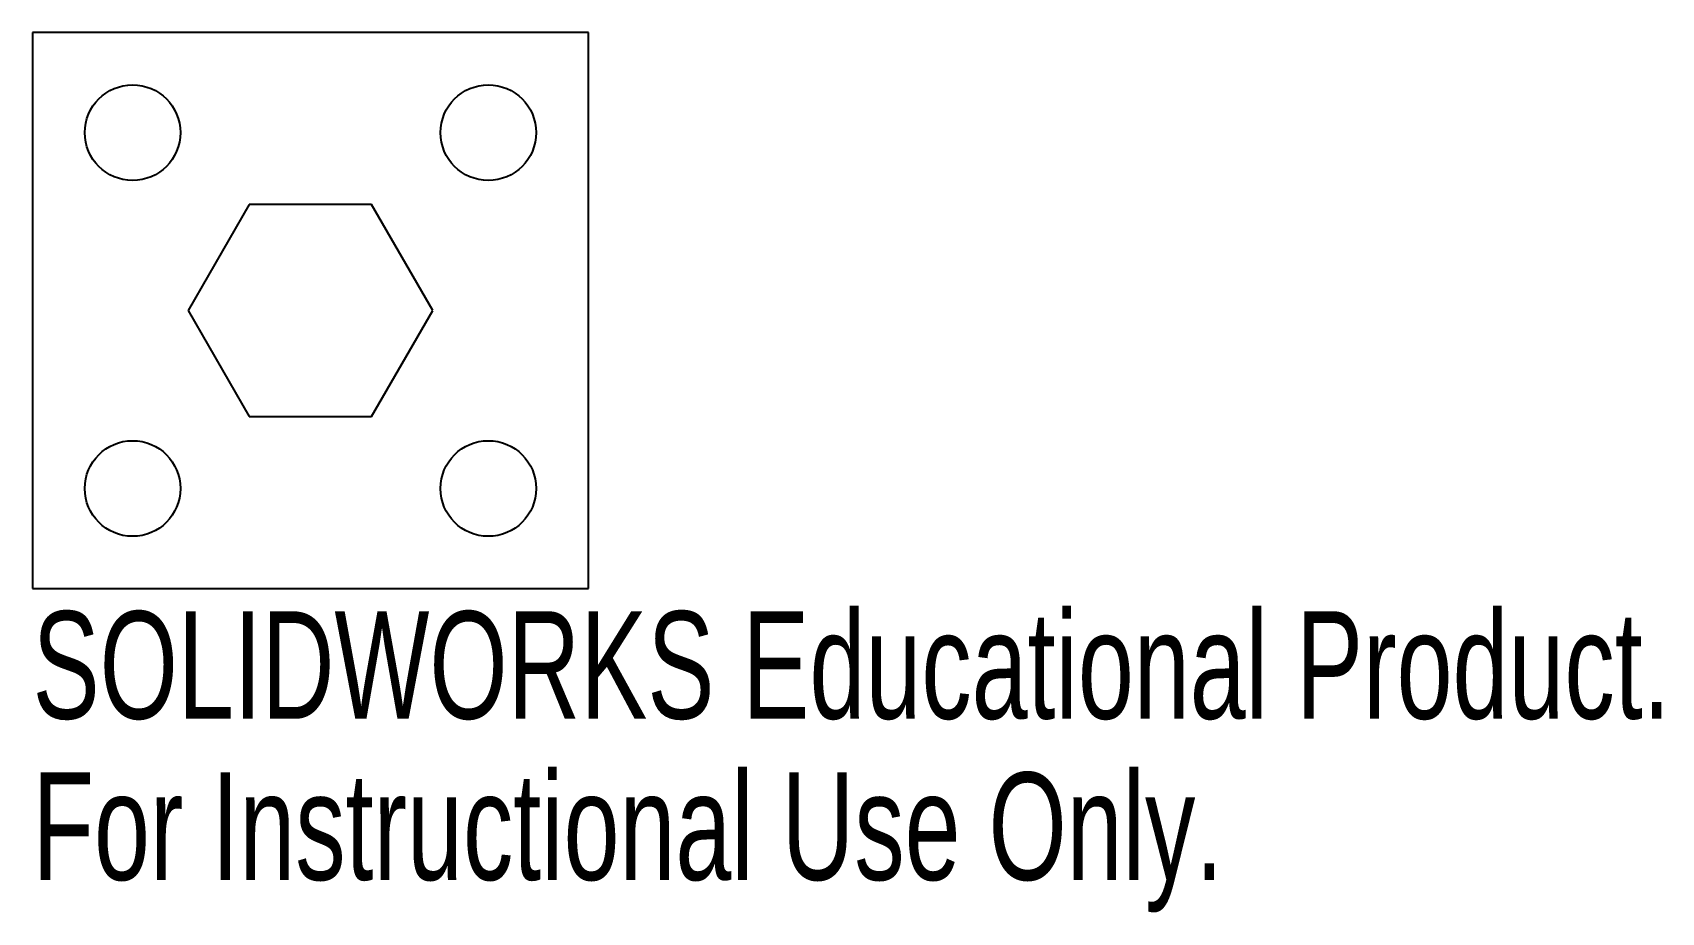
# Model space of a CAD drawing. Header units: millimetres. Extents: x -12.5 to 60.8, y -27.1 to 12.5.
import ezdxf

# ---------------------------------------------------------------- set-up
doc = ezdxf.new("R2010")
doc.units = ezdxf.units.MM
doc.styles.add('SLDTEXTSTYLE0', font='TXT', dxfattribs={"width": 0.7})

msp = doc.modelspace()

# ---------------------------------------------------------------- linework, layer by layer
at = {"color": 7, "linetype": 'Continuous', "lineweight": 25}
for p, q in [((12.5, 12.5), (-12.5, 12.5)), ((-12.5, 12.5), (-12.5, -12.5)), ((12.5, -12.5), (12.5, 12.5)), ((-2.75, 4.763), (-5.499, 0)), ((2.75, 4.763), (-2.75, 4.763)), ((5.499, 0), (2.75, 4.763)), ((-5.499, 0), (-2.75, -4.763)), ((2.75, -4.763), (5.499, 0)), ((-2.75, -4.763), (2.75, -4.763)), ((-12.5, -12.5), (12.5, -12.5))]:
    msp.add_line(p, q, dxfattribs=at)
for centre in [(-8, 8), (8, 8), (-8, -8), (8, -8)]:
    msp.add_circle(centre, 2.15, dxfattribs=at)

# ---------------------------------------------------------------- texts
at = {"color": 7, "linetype": 'Continuous', "char_height": 4.83362, "attachment_point": 1, "style": 'SLDTEXTSTYLE0'}
for s, insert in [('SOLIDWORKS Educational Product.', (-12.5, -13.52)), ('For Instructional Use Only.', (-12.5, -20.77))]:
    msp.add_mtext(s, dxfattribs=dict(at, insert=insert))

doc.saveas('drawing.dxf')
